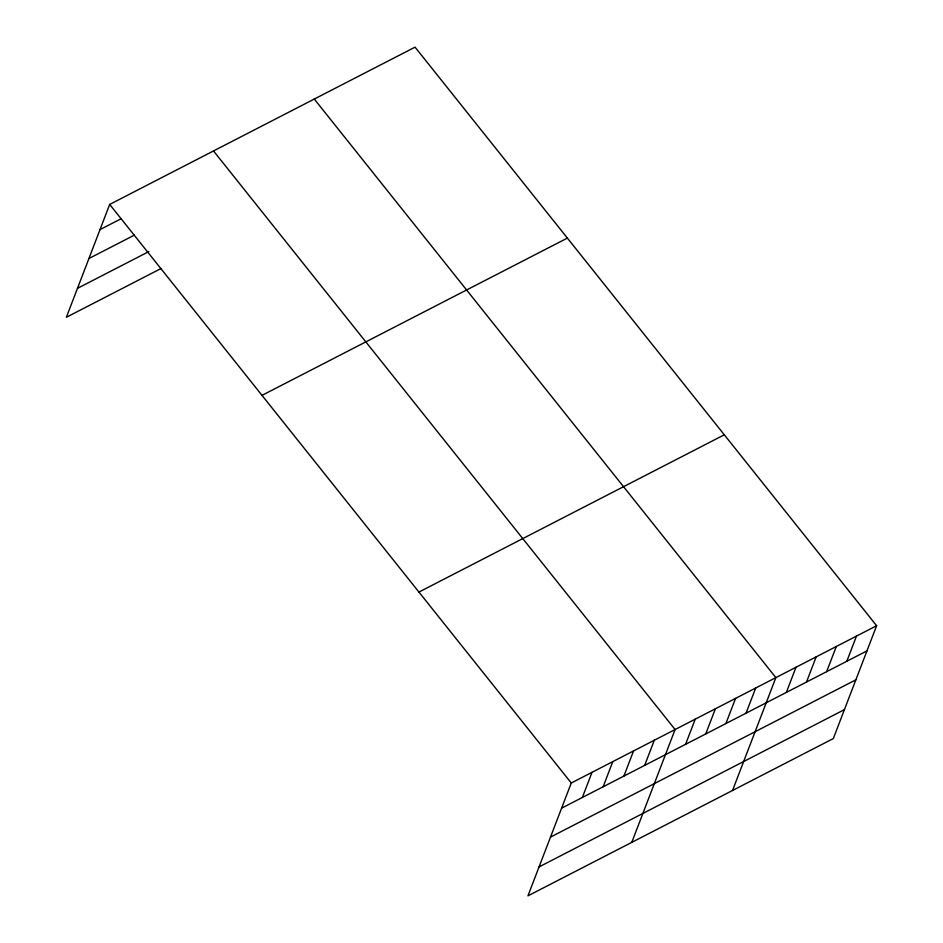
<?xml version="1.0" encoding="UTF-8"?>
<svg xmlns="http://www.w3.org/2000/svg" width="943" height="943" viewBox="0 0 943 943"><rect width="100%" height="100%" fill="white"/><g stroke="black" fill="none" stroke-linecap="round" stroke-linejoin="round"><path stroke-width="1.41" d="M876.625 625.728L571.269 783.008L527.95 895.85L833.317 738.569L876.625 625.728L415.05 47.15L109.683 204.431L66.375 317.272L161.112 268.484M582.361 797.483L592.027 772.305M603.131 786.78L612.797 761.614M623.901 776.089L633.555 750.923M644.658 765.398L654.324 740.22M631.775 842.37L675.094 729.528L213.507 150.951M685.585 744.322L695.239 719.155M705.729 733.937L715.395 708.771M725.886 723.564L735.552 698.386M746.043 713.179L755.708 688.013M732.546 790.47L775.865 677.628L314.278 99.05M786.356 692.421L796.01 667.243M806.501 682.037L816.166 656.87M826.657 671.652L836.323 646.485M846.814 661.279L856.48 636.101M100.029 229.597L120.787 218.906M88.913 258.535L134.342 235.137M77.479 288.346L148.853 251.581M262.013 395.365L567.368 238.084M418.94 592.074L724.307 434.794M561.604 808.175L866.971 650.894M550.5 837.113L855.867 679.832M539.054 866.912L844.421 709.643M109.683 204.431L571.269 783.008"/></g></svg>
